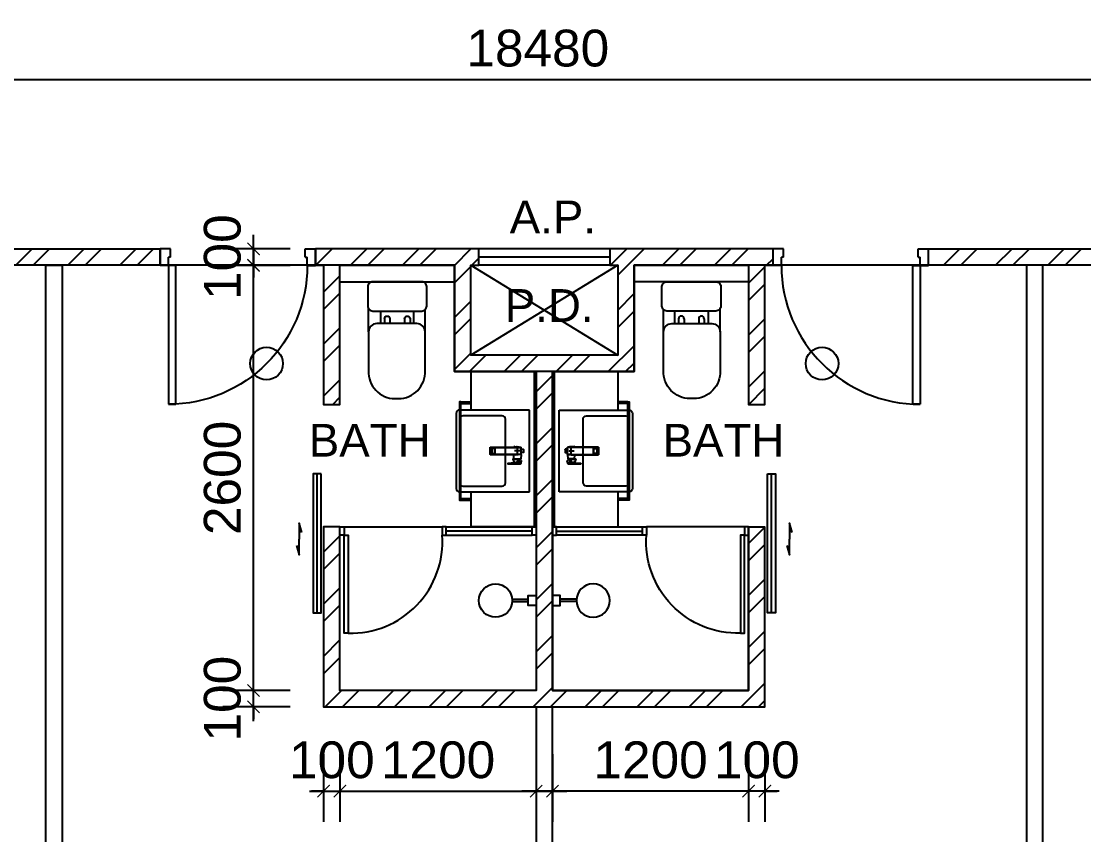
# Model space of a CAD drawing. Header units: millimetres. Extents: x 0 to 69068, y 299 to 37257.
# Drawn here: x 28300 to 34800, y 11440 to 16415 of the extents above; entities that cross this region are included whole.
import ezdxf
from ezdxf.enums import TextEntityAlignment as Align

# ---------------------------------------------------------------- set-up
doc = ezdxf.new("R2010")
doc.units = ezdxf.units.MM
doc.layers.get('Defpoints').update_dxf_attribs({"color": 8})
for name, color, linetype in [('Default', 8, 'Continuous'), ('Door', 8, 'Continuous'), ('Dry Wall', 8, 'Continuous'), ('FSD', 8, 'Continuous'), ('GBP A.P.', 8, 'Continuous'), ('GBP Dim', 8, 'Continuous'), ('GBP Text 200', 8, 'Continuous'), ('hatch', 8, 'Continuous'), ('LP-Furn built-in', 8, 'Continuous'), ('LP-Furn built-in 2', 8, 'Continuous'), ('LP-Sanitary', 8, 'Continuous'), ('LP-WC', 8, 'Continuous'), ('PD', 8, 'Continuous'), ('PD DOOR', 8, 'Continuous'), ('TEXT', 8, 'Continuous'), ('WALL-NEW', 8, 'Continuous'), ('zzz-room mix', 8, 'Continuous')]:
    doc.layers.add(name, color=color, linetype=linetype)
doc.layers.add('LP-Nonplot', color=8, linetype='Continuous', plot=False)
doc.styles.add('BH', font='arial.ttf')
doc.dimstyles.new('200 GBP', dxfattribs={"dimscale": 1.5, "dimtxt": 150, "dimasz": 50, "dimexe": 125, "dimexo": 50, "dimgap": 50, "dimtad": 1, "dimdec": 0, "dimzin": 0, "dimdsep": 46, "dimtxsty": 'BH', "dimblk": 'ARCHTICK', "dimcen": 0.09, "dimdle": 125, "dimclrd": 9, "dimclre": 9, "dimclrt": 1, "dimadec": 0, "dimazin": 0, "dimtfac": 1, "dimtdec": 0, "dimtix": 1, "dimtmove": 2, "dimatfit": 3, "dimldrblk": 'ARCHTICK', "dimfxl": 300, "dimfxlon": 1, "dimtolj": 1, "dimtzin": 0, "dimarcsym": 0})
pattern_1 = [(45, (-2500, -11527.6), (-159.099, 159.099), []), (45, (-2393.93, -11527.6), (-159.099, 159.099), [])]

# ---------------------------------------------------------------- blocks, each defined once
blk = doc.blocks.new('Door 850')
for p, q in [((38290.6, 34986.6), (38290.6, 35836.6)), ((38290.6, 35836.6), (38335.6, 35836.6)), ((38335.6, 35836.6), (38335.6, 34986.6)), ((38240.6, 34986.6), (38240.6, 34911.6)), ((38290.6, 34986.6), (38240.6, 34986.6)), ((38290.6, 34986.6), (38290.6, 34936.6)), ((38335.6, 34986.6), (38290.6, 34986.6)), ((39140.6, 34986.6), (39140.6, 34936.6)), ((39140.6, 34986.6), (39190.6, 34986.6)), ((39190.6, 34986.6), (39190.6, 34911.6)), ((38240.6, 34911.6), (38240.6, 34886.6)), ((38303.1, 34936.6), (38290.6, 34936.6)), ((38303.1, 34936.6), (38303.1, 34886.6)), ((39128.1, 34936.6), (39140.6, 34936.6)), ((39128.1, 34936.6), (39128.1, 34886.6)), ((39190.6, 34911.6), (39190.6, 34886.6)), ((38303.1, 34886.6), (38240.6, 34886.6)), ((39128.1, 34886.6), (39190.6, 34886.6))]:
    blk.add_line(p, q)
blk.add_arc((38290.6, 34986.6), 850, 359.99995, 89.99772)
blk = doc.blocks.new('SEANNOT_GROUP2')
at = {"layer": 'Default'}
blk.add_line((81.5, 351.1), (81.5, 317.9), dxfattribs=at)
blk = doc.blocks.new('SEANNOT_GROUP3')
at = {"layer": 'Default'}
blk.add_line((99.8, 335.2), (63.8, 335.2), dxfattribs=at)
blk = doc.blocks.new('ghtfdgd')
at = {"layer": 'LP-Sanitary'}
for p, q in [((79230.7, -114993.6), (79230.7, -114979.6)), ((79231.2, -114979.1), (79250.2, -114979.1)), ((79250.7, -114979.6), (79250.7, -114993.6)), ((79214.2, -115039.6), (79218.2, -114994.6)), ((79217.1, -115027.9), (79214.2, -115039.6)), ((79217.1, -115039.6), (79214.2, -115039.6)), ((79215.7, -115019.1), (79215.7, -115005.6)), ((79215.7, -115005.6), (79217.2, -115005.6)), ((79220.2, -114994.6), (79217.1, -115027.9)), ((79217.5, -115184.4), (79217.1, -115027.9)), ((79220.2, -114994.6), (79218.2, -114994.6)), ((79218.9, -115183.4), (79220.2, -114994.6)), ((79261.1, -114994.6), (79220.2, -114994.6)), ((79250.2, -114994.1), (79231.2, -114994.1)), ((79238.9, -114994.1), (79238.9, -114994.6)), ((79242.4, -114994.6), (79242.4, -114994.1)), ((79263.2, -114994.6), (79261.1, -114994.6)), ((79261.1, -114994.6), (79262.4, -115183.4)), ((79264.2, -115027.9), (79261.1, -114994.6)), ((79263.2, -114994.6), (79288.7, -114996.6)), ((79263.2, -114994.6), (79267.1, -115039.6)), ((79264.2, -115027.9), (79263.8, -115184.4)), ((79264.2, -115027.9), (79267.1, -115039.6)), ((79267.1, -115039.6), (79264.2, -115039.6)), ((79288.7, -115037.7), (79267.1, -115039.6)), ((79288.7, -115037.7), (79288.7, -114996.6)), ((79290.7, -115009.4), (79290.7, -115000.9)), ((79290.7, -115009.6), (79290.7, -115009.4)), ((79290.7, -115010.3), (79290.7, -115009.6)), ((79290.7, -115044.4), (79290.7, -115010.3)), ((79290.7, -115044.7), (79290.7, -115044.4)), ((79290.9, -115010.4), (79310.4, -115018.6)), ((79290.9, -115010.4), (79290.9, -115044.5)), ((79290.9, -115044.5), (79310.4, -115036.3)), ((79310.7, -115017.8), (79291, -115009.5)), ((79291, -115009.5), (79291, -115009.5)), ((79291, -115009.5), (79291, -115009.5)), ((79291, -115044.9), (79310.7, -115036.6)), ((79310.4, -115018.6), (79310.5, -115018.7)), ((79310.4, -115036.3), (79310.5, -115036.2)), ((79310.5, -115018.7), (79310.5, -115027.4)), ((79310.5, -115036.2), (79310.5, -115027.4)), ((79310.7, -115017.8), (79314.8, -115009.2)), ((79313.5, -115028.9), (79313.5, -115020.8)), ((79313.5, -115020.8), (79317.3, -115050.9)), ((79313.5, -115028.9), (79313.5, -115036.9)), ((79313.5, -115036.9), (79317.3, -115075.5)), ((79313.5, -115037), (79317.3, -115075.5)), ((79315.2, -115010.7), (79313.6, -115020.4)), ((79313.6, -115020.5), (79313.6, -115020.4)), ((79317.3, -115050.5), (79313.6, -115020.5)), ((79315.2, -115010.7), (79317.3, -115050.4)), ((79318, -115050.2), (79316, -115010.5)), ((79317.3, -115002.9), (79318.9, -114997.5)), ((79319.4, -115044.7), (79317.3, -115002.9)), ((79318.7, -114997.4), (79318.9, -114997.5)), ((79319.3, -114997.6), (79318.9, -114997.4)), ((79318.9, -114997.5), (79319.4, -114997.7)), ((79319.4, -114997.7), (79319.4, -115044.7)), ((79319.4, -115044.7), (79319.4, -115051)), ((79319.8, -115045.3), (79319.8, -114998.3)), ((79319.8, -115051.6), (79319.8, -115045.3)), ((79317.3, -115050.4), (79317.3, -115050.5)), ((79317.3, -115051.4), (79317.3, -115063.3)), ((79317.3, -115075.1), (79317.3, -115063.3)), ((79317.7, -115051.6), (79318.9, -115052.3)), ((79317.7, -115063.5), (79317.7, -115051.6)), ((79317.7, -115063.5), (79317.7, -115075.4)), ((79317.7, -115075.4), (79318.9, -115074.8)), ((79319.4, -115051), (79318, -115050.2)), ((79318, -115076), (79319.3, -115075.3)), ((79318.9, -115074.8), (79318.9, -115052.3)), ((79319.8, -115051.9), (79319.8, -115051.6)), ((79319.8, -115051.9), (79319.8, -115074.4)), ((79319.8, -115074.4), (79319.8, -115074.6)), ((79225, -115154.8), (79225, -115173.1)), ((79255.3, -115153.8), (79226, -115153.8)), ((79255.3, -115154), (79226, -115154)), ((79226, -115174.1), (79255.3, -115174.1)), ((79256.3, -115173.1), (79256.3, -115154.8)), ((79218.9, -115183.4), (79217.5, -115184.4)), ((79217.5, -115184.4), (79263.8, -115184.4)), ((79262.4, -115183.4), (79218.9, -115183.4)), ((79262.4, -115183.4), (79263.8, -115184.4))]:
    blk.add_line(p, q, dxfattribs=at)
for centre, radius, start, end in [((79231.2, -114979.6), 0.5, 90, 180), ((79250.2, -114979.6), 0.5, 0, 90), ((79240.7, -115019.1), 25, 180, 185.74251), ((79231.2, -114993.6), 0.5, 180, 270), ((79250.2, -114993.6), 0.5, 270, 0), ((79280.3, -115017.1), 20, 56.8024, 65.16541), ((79280.3, -115017.1), 20, 294.83459, 301.61275), ((79290.9, -115000.9), 0.2, 127.85265, 180), ((79290.9, -115044.7), 0.2, 180.01397, 293.04704), ((79511, -115282.7), 357.7, 125.84981, 127.98251), ((79530.3, -115308.3), 389.7, 125.92638, 127.88363), ((79234, -109870), 5139.5, 270.63577, 270.89969), ((79227.2, -108854.2), 6155.7, 270.59451, 270.81562), ((79288.3, -115009.7), 2.67, 3.1953, 9.33669), ((79301.7, -114992.9), 0.28, 69.68638, 135.20106), ((79319.7, -114996.5), 23.1, 247.12521, 247.49949), ((79339.3, -115104.4), 73.6, 112.75714, 112.87481), ((79312.3, -115020.9), 1.23, 6.09456, 11.51592), ((79308.7, -115037.4), 4.84, 5.24499, 7.19277), ((79310.7, -115037.3), 2.83, 5.64545, 8.81471), ((79314, -115009.4), 0.822, 12.82151, 37.37855), ((79314.7, -115011.5), 2.53, 77.49723, 90.78809), ((79315.1, -115009.5), 0.509, 38.0096, 78.40522), ((84763.2, -116562.2), 5664.7, 164.02206, 164.08854), ((79313.8, -115010.5), 2.18, 358.67427, 36.2852), ((79318.5, -114997.9), 0.689, 55.95421, 80.13248), ((79319, -114998.3), 0.8, 0.00654, 61.47672), ((79317.8, -115050.7), 0.54, 62.22165, 149.68726), ((79305.3, -115051.3), 11.9, 359.62289, 2.1624), ((79313.2, -115075.2), 4.12, 356.11976, 1.38136), ((79317.8, -115075.5), 0.494, 177.69922, 295.85307), ((79318.6, -115075.3), 0.938, 181.08912, 220.22046), ((79315.7, -115050), 2.38, 342.31294, 353.97204), ((79317.3, -115050.2), 0.738, 359.2113, 2.9985), ((79319, -115074.6), 0.786, 294.19625, 0.49169), ((79319.1, -115051.6), 0.688, 1.5121, 63.73401)]:
    blk.add_arc(centre, radius, start, end, dxfattribs=at)
for centre, major_axis, ratio, start_param, end_param in [((79290.9, -115000.9), (0.2, 0), 0.870233, 1.308042, 3.141593), ((79290.9, -115009.4), (0.2, 0), 0.870251, 1.333095, 3.141593), ((79290.9, -115010.3), (0.2, 0), 0.5, 3.141593, 4.712389), ((79290.9, -115044.4), (0.2, 0), 0.5, 3.141593, 4.712389), ((79290.9, -115000.9), (0.123, -0.158), 0.834595, 2.099205, 3.141593), ((79290.9, -115000.9), (0.123, -0.158), 0.834595, 3.141593, 3.165459), ((79290.9, -115010), (0.077, 0.836), 0.04975, 4.217846, 5.325586), ((79290.9, -115044.1), (-0.077, 0.836), 0.04975, 2.065339, 3.17308), ((79301.6, -114992.9), (0.117, -0.162), 0.844851, 2.109561, 3.167674), ((79310.4, -115018.2), (-0.311, -0.737), 0.21898, 1.092037, 2.210933), ((79310.4, -115035.9), (-0.311, 0.737), 0.21898, 2.049556, 3.141593), ((79310.5, -115018.3), (-0.309, -0.738), 0.217421, 1.09135, 2.210755), ((79310.5, -115035.8), (-0.309, 0.738), 0.217421, 2.050243, 3.169648), ((79310.4, -115035.9), (-0.311, 0.737), 0.21898, 3.141593, 3.168451), ((79314.3, -115020.6), (-0.782, -0.167), 0.921627, 5.682069, 6.099643), ((79314.3, -115020.8), (-0.794, -0.099), 0.898005, 5.760928, 6.175764), ((79314.3, -115036.7), (0.793, 0.106), 0.789486, 3.026004, 3.133916), ((79314.3, -115036.9), (0.796, 0.077), 0.827125, 3.057559, 3.141593), ((79315.1, -115009.6), (0.173, 0.708), 0.018166, 0.444134, 0.918054), ((79315.3, -115009.6), (0.412, 0.321), 0.549065, 0.513637, 1.195391), ((79315.7, -115010.9), (-0.499, -0.026), 0.868619, 4.118709, 5.82428), ((79316.8, -115003.6), (0.961, -0.275), 0.902908, 1.271288, 1.565184), ((79318.4, -114998), (-0.211, -0.772), 0.117484, 2.694436, 3.141054), ((79318.5, -114998.1), (-0.382, -0.703), 0.237912, 2.705017, 3.14394), ((79319, -114998.3), (-0.382, -0.703), 0.237912, 2.705017, 3.141091), ((79319, -114998.3), (-0.8, 0), 0.876594, 3.141494, 4.164132), ((79319, -115045.3), (-0.8, 0), 0.876594, 3.141494, 4.164132), ((79317.8, -115050.6), (-0.5, -0.016), 0.857677, 4.139605, 5.842177), ((79317.8, -115050.9), (-0.5, -0.02), 0.273668, 4.356492, 6.23412), ((79317.8, -115063.3), (-0.5, 0), 0.5, 0.054498, 1.448623), ((79317.8, -115075.5), (-0.494, 0.079), 0.969108, 0.192451, 2.070079), ((79226, -115154.8), (-1, 0), 0.992546, 4.712389, 6.283185), ((79226, -115154.9), (1, 0), 0.890286, 1.570796, 3.141593), ((79226, -115173.1), (1, 0), 0.992546, 3.141593, 4.712389), ((79255.3, -115154.8), (-1, 0), 0.992546, 3.141593, 4.712389), ((79255.3, -115154.9), (1, 0), 0.890286, 0, 1.570796), ((79255.3, -115173.1), (1, 0), 0.992546, 4.712389, 6.283185)]:
    blk.add_ellipse(centre, major_axis=major_axis, ratio=ratio, start_param=start_param, end_param=end_param, dxfattribs=at)
for points, knots in [([(79291, -115009.5), (79291, -115009.5), (79290.9, -115009.5), (79290.8, -115009.6), (79290.7, -115009.6), (79290.7, -115009.6)], [0, 0, 0, 0, 0.5, 0.5, 1, 1, 1, 1]), ([(79291, -115000.7), (79291, -115000.8), (79291, -115000.8), (79291, -115000.9), (79291, -115001.2), (79291, -115001.4), (79291, -115001.7), (79291, -115002.7), (79291, -115003.8), (79291, -115004.8), (79291, -115006.3), (79291, -115007.8), (79291, -115009.2)], [0, 0, 0, 0, 0.02306, 0.02306, 0.02306, 0.115301, 0.115301, 0.115301, 0.484264, 0.484264, 0.484264, 1, 1, 1, 1]), ([(79301.6, -114992.7), (79301.9, -114992.8), (79302.2, -114992.9), (79302.5, -114993), (79305, -114993.6), (79307.5, -114994.3), (79310.1, -114995), (79312.9, -114995.8), (79315.8, -114996.6), (79318.7, -114997.4)], [0, 0, 0, 0, 0.051688, 0.051688, 0.051688, 0.494848, 0.494848, 0.494848, 1, 1, 1, 1]), ([(79310.5, -115018.7), (79310.9, -115018.8), (79311.2, -115019), (79311.9, -115019.4), (79312.2, -115019.7), (79312.8, -115020.1), (79313, -115020.3), (79313.4, -115020.5), (79313.5, -115020.5), (79313.5, -115020.7)], [0, 0, 0, 0, 0.25, 0.25, 0.5, 0.5, 0.75, 0.75, 1, 1, 1, 1]), ([(79310.5, -115036.2), (79310.9, -115036.1), (79311.2, -115035.9), (79311.9, -115035.6), (79312.2, -115035.5), (79312.8, -115035.6), (79313, -115035.7), (79313.4, -115036.2), (79313.5, -115036.5), (79313.5, -115036.8)], [0, 0, 0, 0, 0.25, 0.25, 0.5, 0.5, 0.75, 0.75, 1, 1, 1, 1]), ([(79313.6, -115020.4), (79313.5, -115020.2), (79313.5, -115020), (79313.3, -115019.6), (79313.2, -115019.3), (79312.7, -115018.8), (79312.3, -115018.6), (79311.6, -115018.2), (79311.2, -115018), (79310.8, -115017.9)], [0, 0, 0, 0, 0.25, 0.25, 0.5, 0.5, 0.75, 0.75, 1, 1, 1, 1]), ([(79310.8, -115036.5), (79311, -115036.5), (79311.3, -115036.3), (79311.8, -115036.2), (79312.2, -115036.1), (79312.5, -115036), (79312.8, -115036), (79313, -115036), (79313.1, -115036.1), (79313.2, -115036.2), (79313.4, -115036.3), (79313.5, -115036.6), (79313.5, -115036.7), (79313.5, -115036.8)], [0, 0, 0, 0, 0.124812, 0.2213171, 0.3092796, 0.3899271, 0.4711589, 0.5451559, 0.6166529, 0.6889172, 0.7974179, 0.8896188, 0.9816515, 0.9816515, 0.9816515, 0.9816515]), ([(79314.8, -115009.2), (79314.8, -115009.2), (79314.9, -115009.2), (79314.9, -115009.2), (79315, -115009.2), (79315, -115009.2), (79315.1, -115009.2), (79315.2, -115009.2)], [0, 0, 0, 0, 0.25, 0.25, 0.5, 0.5, 1, 1, 1, 1]), ([(79317.1, -115002.7), (79317, -115003), (79316.9, -115003.3), (79316.8, -115003.6), (79316.5, -115004.7), (79316.2, -115005.8), (79315.9, -115006.9), (79315.7, -115007.6), (79315.4, -115008.3), (79315.2, -115009)], [0, 0, 0, 0, 0.131954, 0.131954, 0.131954, 0.659772, 0.659772, 0.659772, 1, 1, 1, 1]), ([(79315.2, -115009.2), (79315.2, -115009.2), (79315.2, -115009.2), (79315.2, -115009.2), (79315.2, -115009.2), (79315.2, -115009.2)], [0, 0, 0, 0, 0.5, 0.5, 1, 1, 1, 1]), ([(79315.2, -115009.2), (79315.3, -115009.3), (79315.3, -115009.4), (79315.3, -115009.5), (79315.3, -115009.6), (79315.3, -115009.8), (79315.3, -115009.8), (79315.3, -115009.9), (79315.3, -115010), (79315.2, -115010.2), (79315.2, -115010.3), (79315.2, -115010.5), (79315.2, -115010.6), (79315.2, -115010.7)], [0, 0, 0, 0, 0.125, 0.125, 0.25, 0.25, 0.375, 0.375, 0.5, 0.5, 0.75, 0.75, 1, 1, 1, 1]), ([(79318.7, -114997.4), (79318.6, -114997.5), (79318.6, -114997.7), (79318.5, -114997.9), (79318.2, -114999), (79317.9, -115000.1), (79317.5, -115001.2), (79317.4, -115001.7), (79317.2, -115002.2), (79317.1, -115002.7)], [0, 0, 0, 0, 0.095324, 0.095324, 0.095324, 0.707603, 0.707603, 0.707603, 1, 1, 1, 1]), ([(79317.3, -115050.5), (79317.3, -115050.5), (79317.3, -115050.5), (79317.3, -115050.6), (79317.3, -115050.6), (79317.3, -115050.7), (79317.3, -115050.8), (79317.3, -115050.9)], [0, 0, 0, 0, 0.25, 0.25, 0.5, 0.5, 1, 1, 1, 1]), ([(79317.3, -115051.4), (79317.3, -115051.5), (79317.3, -115051.5), (79317.5, -115051.6), (79317.6, -115051.6), (79317.7, -115051.6)], [0, 0, 0, 0, 0.5, 0.5, 1, 1, 1, 1]), ([(79317.3, -115075.1), (79317.3, -115075.2), (79317.3, -115075.2), (79317.5, -115075.3), (79317.6, -115075.3), (79317.7, -115075.4)], [0, 0, 0, 0, 0.5, 0.5, 1, 1, 1, 1]), ([(79317.7, -115051.6), (79317.7, -115051.6), (79317.7, -115051.5), (79317.8, -115051.4), (79317.8, -115051.3), (79317.8, -115051.1), (79317.8, -115051), (79317.9, -115050.9), (79317.9, -115050.8), (79317.9, -115050.7)], [0, 0, 0, 0, 0.25, 0.25, 0.5, 0.5, 0.75, 0.75, 1, 1, 1, 1]), ([(79319.4, -115051), (79319.4, -115051), (79319.4, -115051), (79319.4, -115051), (79319.4, -115051), (79319.4, -115051), (79319.4, -115051), (79319.4, -115051.1), (79319.4, -115051.1), (79319.4, -115051.2), (79319.4, -115051.2), (79319.3, -115051.3), (79319.3, -115051.3), (79319.3, -115051.4), (79319.3, -115051.5), (79319.2, -115051.6), (79319.2, -115051.6), (79319.1, -115051.7), (79319.1, -115051.8), (79319, -115051.9), (79319, -115052), (79318.9, -115052.1), (79318.9, -115052.1), (79318.9, -115052.2), (79318.9, -115052.3), (79318.9, -115052.3), (79318.9, -115052.3), (79318.9, -115052.3), (79318.9, -115052.3), (79318.9, -115052.3), (79318.9, -115052.3)], [0, 0, 0, 0, 0.000034, 0.000034, 0.000034, 0.03445, 0.03445, 0.03445, 0.175251, 0.175251, 0.175251, 0.317196, 0.317196, 0.317196, 0.479622, 0.479622, 0.479622, 0.662074, 0.662074, 0.662074, 0.829132, 0.829132, 0.829132, 0.958486, 0.958486, 0.958486, 0.999966, 0.999966, 0.999966, 1, 1, 1, 1]), ([(79319.8, -115051.9), (79319.8, -115052), (79319.7, -115052), (79319.7, -115052.1), (79319.6, -115052.2), (79319.4, -115052.3), (79319.3, -115052.3), (79319.1, -115052.3), (79319, -115052.3), (79318.9, -115052.3)], [0, 0, 0, 0, 0.25, 0.25, 0.5, 0.5, 0.75, 0.75, 1, 1, 1, 1]), ([(79319.8, -115074.4), (79319.8, -115074.5), (79319.7, -115074.5), (79319.7, -115074.6), (79319.6, -115074.7), (79319.4, -115074.8), (79319.3, -115074.8), (79319.1, -115074.8), (79319, -115074.8), (79318.9, -115074.8)], [0, 0, 0, 0, 0.25, 0.25, 0.5, 0.5, 0.75, 0.75, 1, 1, 1, 1]), ([(79319.3, -115075.3), (79319.3, -115075.3), (79319.3, -115075.3), (79319.2, -115075.3), (79319.2, -115075.3), (79319.1, -115075.3), (79319.1, -115075.2), (79319, -115075.2), (79319, -115075.1), (79318.9, -115075.1), (79318.9, -115075), (79318.9, -115074.9), (79318.9, -115074.9), (79318.9, -115074.9), (79318.9, -115074.8), (79318.9, -115074.8), (79318.9, -115074.8), (79318.9, -115074.8), (79318.9, -115074.8)], [0.3296223, 0.3296223, 0.3296223, 0.3296223, 0.4796217, 0.4796217, 0.4796217, 0.6620737, 0.6620737, 0.6620737, 0.829132, 0.829132, 0.829132, 0.9584856, 0.9584856, 0.9584856, 0.9999655, 0.9999655, 0.9999655, 1, 1, 1, 1])]:
    blk.add_open_spline(points, degree=3, knots=knots, dxfattribs=at)
for points, degree in [([(79301.8, -114992.7), (79301.7, -114992.6), (79301.7, -114992.7), (79301.6, -114992.7)], 3), ([(79318.6, -114997.3), (79316.3, -114996.6), (79310.7, -114995.1), (79301.8, -114992.7)], 3), ([(79313.5, -115028.9), (79313.5, -115028.4), (79313.4, -115028), (79312.3, -115027.4), (79311.4, -115027.4), (79310.5, -115027.4)], 5), ([(79317.9, -115075.9), (79317.9, -115076), (79318, -115076), (79318, -115075.9)], 3)]:
    blk.add_open_spline(points, degree=degree, dxfattribs=at)
at = {"layer": 'LP-Nonplot'}
for name in ['SEANNOT_GROUP3', 'SEANNOT_GROUP2']:
    blk.add_blockref(name, (79159.1, -115352.3), dxfattribs=at)
blk = doc.blocks.new('SINK')
at = {"layer": 'LP-Sanitary'}
blk.add_line((-74936.8, -44774), (-75436.8, -44774), dxfattribs=at)
blk.add_lwpolyline([(-75436.8, -44774), (-75436.8, -45203.2, 0.414214), (-75416.8, -45223.2), (-74956.8, -45223.2, 0.414214), (-74936.8, -45203.2), (-74936.8, -44774)], format="xyb", dxfattribs=at)
blk.add_lwpolyline([(-75401.8, -44941.1), (-75401.8, -45183.3, 0.414117), (-75381.8, -45203.2), (-74991.8, -45203.2, 0.41431), (-74971.8, -45183.2), (-74971.8, -44941.1, 0.414117), (-74991.8, -44921.1), (-75381.8, -44921.1, 0.41431)], format="xyb", close=True, dxfattribs=at)
at = {"layer": 'LP-Furn built-in'}
blk.add_blockref('ghtfdgd', (-154427.4, 70168.1), dxfattribs=at)
blk = doc.blocks.new('pln_sink 1100x380')
at = {"ltscale": 1000}
for p, q in [((0, 0), (400, 0)), ((400, 0), (400, -235)), ((459.9, -184.9), (400, -184.9)), ((459.9, -194.9), (400, -194.9)), ((400, -735), (400, -950)), ((459.9, -776.6), (400, -776.6)), ((459.9, -786.6), (400, -786.6)), ((0, -950), (400, -950))]:
    blk.add_line(p, q, dxfattribs=at)
for points in [[(10, -950), (10, 0), (0, 0), (0, -950), (10, -950)], [(10, 0), (10, -950), (0, -950), (0, 0), (10, 0)]]:
    blk.add_lwpolyline(points, dxfattribs=at)
at = {"ltscale": 200}
blk.add_lwpolyline([(459.9, -184.9), (468.4, -184.9), (468.4, -786.6), (459.9, -786.6)], close=True, dxfattribs=at)
at = {"layer": 'LP-Furn built-in', "extrusion": (0, 0, -1), "zscale": -1, "rotation": 270}
blk.add_blockref('SINK', (44734, -75671.8), dxfattribs=at)
blk = doc.blocks.new('pln_shower head')
at = {"ltscale": 100}
for points in [[(101, 9.1), (200, 9.1)], [(101, -5.9), (200, -5.9)]]:
    blk.add_lwpolyline(points, dxfattribs=at)
at = {"ltscale": 0.5}
blk.add_lwpolyline([(248, 30.1), (248, -29.9), (200, -29.9), (200, 30.1)], close=True, dxfattribs=at)
at = {"ltscale": 100}
blk.add_circle((0, 0), 101.9, dxfattribs=at)
blk = doc.blocks.new('pln_toilet')
for p, q in [((-170.1, -306.5), (-170.1, -171.6)), ((175.5, -306.5), (175.5, -165.2)), ((-78.2, -226.9), (-78.2, -256.5)), ((-45, -226.9), (-45, -256.5)), ((44.7, -226.9), (44.7, -256.5)), ((77.9, -226.9), (77.9, -256.5))]:
    blk.add_line(p, q)
for points in [[(180, -30), (180, -149.3, -0.414214), (150, -179.3), (-150, -179.3, -0.414214), (-180, -149.3), (-180, -30, -0.414214), (-150, 0), (150, 0, -0.414214)], [(175.5, -306.5), (175.5, -545.1, -0.424695), (14, -715.1), (-7.8, -715.1, -0.423698), (-170.1, -545.1), (-170.1, -306.5, -0.414214), (-120.1, -256.5), (125.5, -256.5, -0.414214)]]:
    blk.add_lwpolyline(points, format="xyb", close=True)
for points in [[(-101.9, -256.5), (-101.9, -179.3)], [(102.9, -179.3), (102.9, -256.5)]]:
    blk.add_lwpolyline(points)
for centre in [(-61.6, -226.9), (61.3, -226.9)]:
    blk.add_arc(centre, 16.6, 0, 180)
blk = doc.blocks.new('_ArchTick')
at = {"color": 0, "const_width": 0.1}
blk.add_lwpolyline([(0.5, 0.5), (-0.5, -0.5)], dxfattribs=at)
blk = doc.blocks.new('*D314')
at = {"layer": 'Defpoints', "color": 0, "transparency": 16777216}
for p in [(22220, 16622.5), (40700, 16622.5), (40700, 16059.7)]:
    blk.add_point(p, dxfattribs=at)
at = {"layer": 'GBP Dim', "color": 9, "lineweight": -2, "transparency": 16777216}
for p, q in [((22220, 16284.7), (22220, 15872.2)), ((40700, 16284.7), (40700, 15872.2)), ((22032.5, 16059.7), (40887.5, 16059.7))]:
    blk.add_line(p, q, dxfattribs=at)
at = {"layer": 'GBP Dim', "color": 9, "lineweight": -2, "transparency": 16777216, "xscale": 75, "yscale": 75, "zscale": 75, "rotation": 180}
blk.add_blockref('_ArchTick', (22220, 16059.7), dxfattribs=at)
at = {"layer": 'GBP Dim', "color": 9, "lineweight": -2, "transparency": 16777216, "xscale": 75, "yscale": 75, "zscale": 75}
blk.add_blockref('_ArchTick', (40700, 16059.7), dxfattribs=at)
at = {"layer": 'GBP Dim', "transparency": 16777216, "insert": (31460, 16249.6), "char_height": 225, "attachment_point": 5, "style": 'BH'}
blk.add_mtext('\\A1;18480', dxfattribs=at)
blk = doc.blocks.new('*D319')
at = {"layer": 'Defpoints', "color": 0, "transparency": 16777216}
for p in [(30150, 13424.8), (30250, 13424.8), (30250, 11706.9)]:
    blk.add_point(p, dxfattribs=at)
at = {"layer": 'GBP Dim', "color": 9, "lineweight": -2, "transparency": 16777216}
for p, q in [((30150, 11931.9), (30150, 11519.4)), ((30250, 11931.9), (30250, 11519.4)), ((30150, 11706.9), (30075, 11706.9)), ((30150, 11706.9), (30250, 11706.9)), ((30250, 11706.9), (30325, 11706.9))]:
    blk.add_line(p, q, dxfattribs=at)
at = {"layer": 'GBP Dim', "color": 9, "lineweight": -2, "transparency": 16777216, "xscale": 75, "yscale": 75, "zscale": 75}
blk.add_blockref('_ArchTick', (30150, 11706.9), dxfattribs=at)
at = {"layer": 'GBP Dim', "color": 9, "lineweight": -2, "transparency": 16777216, "xscale": 75, "yscale": 75, "zscale": 75, "rotation": 180}
blk.add_blockref('_ArchTick', (30250, 11706.9), dxfattribs=at)
at = {"layer": 'GBP Dim', "transparency": 16777216, "insert": (30200, 11896.8), "char_height": 225, "attachment_point": 5, "style": 'BH'}
blk.add_mtext('\\A1;100', dxfattribs=at)
blk = doc.blocks.new('*D320')
at = {"layer": 'Defpoints', "color": 0, "transparency": 16777216}
for p in [(30250, 13424.8), (31450, 13424.8), (31450, 11706.9)]:
    blk.add_point(p, dxfattribs=at)
at = {"layer": 'GBP Dim', "color": 9, "lineweight": -2, "transparency": 16777216}
for p, q in [((30250, 11931.9), (30250, 11519.4)), ((31450, 11931.9), (31450, 11519.4)), ((30062.5, 11706.9), (31637.5, 11706.9))]:
    blk.add_line(p, q, dxfattribs=at)
at = {"layer": 'GBP Dim', "color": 9, "lineweight": -2, "transparency": 16777216, "xscale": 75, "yscale": 75, "zscale": 75, "rotation": 180}
blk.add_blockref('_ArchTick', (30250, 11706.9), dxfattribs=at)
at = {"layer": 'GBP Dim', "color": 9, "lineweight": -2, "transparency": 16777216, "xscale": 75, "yscale": 75, "zscale": 75}
blk.add_blockref('_ArchTick', (31450, 11706.9), dxfattribs=at)
at = {"layer": 'GBP Dim', "transparency": 16777216, "insert": (30850, 11896.8), "char_height": 225, "attachment_point": 5, "style": 'BH'}
blk.add_mtext('\\A1;1200', dxfattribs=at)
blk = doc.blocks.new('*D321')
at = {"layer": 'Defpoints', "color": 0, "transparency": 16777216}
for p in [(32750, 13424.8), (32850, 13424.8), (32750, 11706.9)]:
    blk.add_point(p, dxfattribs=at)
at = {"layer": 'GBP Dim', "color": 9, "lineweight": -2, "transparency": 16777216}
for p, q in [((32750, 11931.9), (32750, 11519.4)), ((32850, 11931.9), (32850, 11519.4)), ((32750, 11706.9), (32675, 11706.9)), ((32850, 11706.9), (32750, 11706.9)), ((32850, 11706.9), (32925, 11706.9))]:
    blk.add_line(p, q, dxfattribs=at)
at = {"layer": 'GBP Dim', "color": 9, "lineweight": -2, "transparency": 16777216, "xscale": 75, "yscale": 75, "zscale": 75}
blk.add_blockref('_ArchTick', (32750, 11706.9), dxfattribs=at)
at = {"layer": 'GBP Dim', "color": 9, "lineweight": -2, "transparency": 16777216, "xscale": 75, "yscale": 75, "zscale": 75, "rotation": 180}
blk.add_blockref('_ArchTick', (32850, 11706.9), dxfattribs=at)
at = {"layer": 'GBP Dim', "transparency": 16777216, "insert": (32800, 11896.8), "char_height": 225, "attachment_point": 5, "style": 'BH'}
blk.add_mtext('\\A1;100', dxfattribs=at)
blk = doc.blocks.new('*D322')
at = {"layer": 'Defpoints', "color": 0, "transparency": 16777216}
for p in [(31550, 13424.8), (32750, 13424.8), (31550, 11706.9)]:
    blk.add_point(p, dxfattribs=at)
at = {"layer": 'GBP Dim', "color": 9, "lineweight": -2, "transparency": 16777216}
for p, q in [((31550, 11931.9), (31550, 11519.4)), ((32750, 11931.9), (32750, 11519.4)), ((32937.5, 11706.9), (31362.5, 11706.9))]:
    blk.add_line(p, q, dxfattribs=at)
at = {"layer": 'GBP Dim', "color": 9, "lineweight": -2, "transparency": 16777216, "xscale": 75, "yscale": 75, "zscale": 75, "rotation": 180}
blk.add_blockref('_ArchTick', (31550, 11706.9), dxfattribs=at)
at = {"layer": 'GBP Dim', "color": 9, "lineweight": -2, "transparency": 16777216, "xscale": 75, "yscale": 75, "zscale": 75}
blk.add_blockref('_ArchTick', (32750, 11706.9), dxfattribs=at)
at = {"layer": 'GBP Dim', "transparency": 16777216, "insert": (32150, 11896.8), "char_height": 225, "attachment_point": 5, "style": 'BH'}
blk.add_mtext('\\A1;1200', dxfattribs=at)
blk = doc.blocks.new('*D336')
at = {"layer": 'Defpoints', "color": 0, "transparency": 16777216}
for p in [(29721, 12322.3), (30150, 12322.3), (30150, 12222.3)]:
    blk.add_point(p, dxfattribs=at)
at = {"layer": 'GBP Dim', "color": 9, "lineweight": -2, "transparency": 16777216}
for p, q in [((29721, 12322.3), (29721, 12397.3)), ((29946, 12322.3), (29533.5, 12322.3)), ((29721, 12222.3), (29721, 12322.3)), ((29946, 12222.3), (29533.5, 12222.3)), ((29721, 12222.3), (29721, 12147.3))]:
    blk.add_line(p, q, dxfattribs=at)
at = {"layer": 'GBP Dim', "color": 9, "lineweight": -2, "transparency": 16777216, "xscale": 75, "yscale": 75, "zscale": 75}
for p, rotation in [((29721, 12322.3), 270), ((29721, 12222.3), 90)]:
    blk.add_blockref('_ArchTick', p, dxfattribs=dict(at, rotation=rotation))
at = {"layer": 'GBP Dim', "transparency": 16777216, "insert": (29531.1, 12272.3), "char_height": 225, "attachment_point": 5, "rotation": 90, "style": 'BH'}
blk.add_mtext('\\A1;100', dxfattribs=at)
blk = doc.blocks.new('*D337')
at = {"layer": 'Defpoints', "color": 0, "transparency": 16777216}
for p in [(29721, 14922.3), (30150, 14922.3), (30150, 12322.3)]:
    blk.add_point(p, dxfattribs=at)
at = {"layer": 'GBP Dim', "color": 9, "lineweight": -2, "transparency": 16777216}
for p, q in [((29721, 12134.8), (29721, 15109.8)), ((29946, 14922.3), (29533.5, 14922.3)), ((29946, 12322.3), (29533.5, 12322.3))]:
    blk.add_line(p, q, dxfattribs=at)
at = {"layer": 'GBP Dim', "color": 9, "lineweight": -2, "transparency": 16777216, "xscale": 75, "yscale": 75, "zscale": 75}
for p, rotation in [((29721, 14922.3), 90), ((29721, 12322.3), 270)]:
    blk.add_blockref('_ArchTick', p, dxfattribs=dict(at, rotation=rotation))
at = {"layer": 'GBP Dim', "transparency": 16777216, "insert": (29531.1, 13622.3), "char_height": 225, "attachment_point": 5, "rotation": 90, "style": 'BH'}
blk.add_mtext('\\A1;2600', dxfattribs=at)
blk = doc.blocks.new('*D338')
at = {"layer": 'Defpoints', "color": 0, "transparency": 16777216}
for p in [(30100, 15022.5), (29721, 14922.5), (30100, 14922.5)]:
    blk.add_point(p, dxfattribs=at)
at = {"layer": 'GBP Dim', "color": 9, "lineweight": -2, "transparency": 16777216}
for p, q in [((29721, 15022.5), (29721, 15097.5)), ((29946, 15022.5), (29533.5, 15022.5)), ((29721, 15022.5), (29721, 14922.5)), ((29946, 14922.5), (29533.5, 14922.5)), ((29721, 14922.5), (29721, 14847.5))]:
    blk.add_line(p, q, dxfattribs=at)
at = {"layer": 'GBP Dim', "color": 9, "lineweight": -2, "transparency": 16777216, "xscale": 75, "yscale": 75, "zscale": 75}
for p, rotation in [((29721, 15022.5), 270), ((29721, 14922.5), 90)]:
    blk.add_blockref('_ArchTick', p, dxfattribs=dict(at, rotation=rotation))
at = {"layer": 'GBP Dim', "transparency": 16777216, "insert": (29531.1, 14972.5), "char_height": 225, "attachment_point": 5, "rotation": 90, "style": 'BH'}
blk.add_mtext('\\A1;100', dxfattribs=at)

msp = doc.modelspace()

# ---------------------------------------------------------------- hatches: boundary and pattern name
at = {"layer": 'hatch'}
h = msp.add_hatch(dxfattribs=at)
h.set_pattern_fill('ANSI32', color=256, scale=600, style=0)
h.set_pattern_definition([(45, (1067.05, -8776.59), (-159.099, 159.099), []), (45, (1173.11, -8776.59), (-159.099, 159.099), [])])
h.paths.add_polyline_path([(27850, 15022.5), (29150, 15022.5), (29150, 14922.5), (27850, 14922.5)])
h = msp.add_hatch(dxfattribs=at)
h.set_pattern_fill('ANSI32', color=256, scale=600, style=0)
h.set_pattern_definition(pattern_1)
edge = h.paths.add_edge_path()
edge.add_line((30150, 14922.3), (30150, 14072.3))
edge.add_line((30150, 14072.3), (30250, 14072.3))
edge.add_line((30250, 14072.3), (30250, 14922.5))
edge.add_line((30250, 14922.5), (30950, 14922.5))
edge.add_line((30950, 14922.5), (30950, 14272.5))
edge.add_line((30950, 14272.5), (31450, 14272.5))
edge.add_line((31450, 14272.5), (31450, 12322.3))
edge.add_line((31450, 12322.3), (30850, 12322.3))
edge.add_line((30850, 12322.3), (30850, 12222.3))
edge.add_line((30850, 12222.3), (32150, 12222.3))
edge.add_line((32150, 12222.3), (32150, 12322.3))
edge.add_line((32150, 12322.3), (31550, 12322.3))
edge.add_line((31550, 12322.3), (31550, 14272.5))
edge.add_line((31550, 14272.5), (32050, 14272.5))
edge.add_line((32050, 14272.5), (32050, 14922.5))
edge.add_line((32050, 14922.5), (32750, 14922.5))
edge.add_line((32750, 14922.5), (32750, 14072.3))
edge.add_line((32750, 14072.3), (32850, 14072.3))
edge.add_line((32850, 14072.3), (32850, 14922.5))
edge.add_line((32850, 14922.5), (32900, 14922.5))
edge.add_line((32900, 14922.5), (32900, 15022.5))
edge.add_line((32900, 15022.5), (31900, 15022.5))
edge.add_line((31900, 15022.5), (31900, 14922.5))
edge.add_line((31900, 14922.5), (31950, 14922.5))
edge.add_line((31950, 14922.5), (31950, 14372.5))
edge.add_line((31950, 14372.5), (31050, 14372.5))
edge.add_line((31050, 14372.5), (31050, 14922.5))
edge.add_line((31050, 14922.5), (31100, 14922.5))
edge.add_line((31100, 14922.5), (31100, 15022.5))
edge.add_line((31100, 15022.5), (30100, 15022.5))
edge.add_line((30100, 15022.5), (30100, 14922.5))
edge.add_line((30100, 14922.5), (30150, 14922.5))
h = msp.add_hatch(dxfattribs=at)
h.set_pattern_fill('ANSI32', color=256, scale=600, style=0)
h.set_pattern_definition([(45, (20709.3, -2447.68), (-159.099, 159.099), []), (45, (20815.36, -2447.68), (-159.099, 159.099), [])])
h.paths.add_polyline_path([(33850, 15022.5), (35150, 15022.5), (35150, 14922.5), (33850, 14922.5)])
h = msp.add_hatch(dxfattribs=at)
h.set_pattern_fill('ANSI32', color=256, scale=600, style=0)
h.set_pattern_definition(pattern_1)
h.paths.add_polyline_path([(30850, 12322.3), (30250, 12322.3), (30250, 13322.3), (30150, 13322.3), (30150, 12222.3), (30250, 12222.3), (30850, 12222.3)])
h = msp.add_hatch(dxfattribs=at)
h.set_pattern_fill('ANSI32', color=256, scale=600, style=0)
h.set_pattern_definition(pattern_1)
h.paths.add_polyline_path([(32850, 13322.3), (32750, 13322.3), (32750, 12322.3), (32150, 12322.3), (32150, 12222.3), (32850, 12222.3)])

# ---------------------------------------------------------------- linework, layer by layer
at = {"layer": 'Dry Wall'}
for points in [[(28550, 8597.3), (28450, 8597.3), (28450, 14922.5), (28550, 14922.5)], [(34550.1, 14922.5), (34450, 14922.5), (34450, 10572.5), (34550.1, 10572.5)]]:
    msp.add_lwpolyline(points, close=True, dxfattribs=at)
for points in [[(31450, 12222.3), (31450, 8597.5)], [(31550, 8597.4), (31550, 12222.3)]]:
    msp.add_lwpolyline(points, dxfattribs=at)
at = {"layer": 'FSD'}
for centre in [(29801.1, 14321.5), (33198.9, 14321.5)]:
    msp.add_circle(centre, 100, dxfattribs=at)
at = {"layer": 'LP-Furn built-in 2'}
for points in [[(30135, 13647.3), (30085, 13647.3), (30085, 12797.3), (30135, 12797.3)], [(32865, 13647.3), (32915, 13647.3), (32915, 12797.3), (32865, 12797.3)]]:
    msp.add_lwpolyline(points, close=True, dxfattribs=at)
for points in [[(30110, 12797.3), (30110, 13647.3)], [(32890, 12797.3), (32890, 13647.3)], [(30017.4, 13288.1), (30000.1, 13345.7), (30000.1, 13248.4)], [(33017.1, 13288.1), (32999.9, 13345.7), (32999.9, 13248.4)], [(29982.9, 13208.7), (30000.1, 13151.1), (30000.1, 13248.4)], [(32982.6, 13208.7), (32999.9, 13151.1), (32999.9, 13248.4)]]:
    msp.add_lwpolyline(points, dxfattribs=at)
at = {"layer": 'LP-Sanitary'}
msp.add_line((30900, 13322.3), (31450, 13322.3), dxfattribs=at)
for points in [[(31450, 13322.3), (31450, 12322.3), (30250, 12322.3), (30250, 13322.3)], [(30275, 13322.3), (30875, 13322.3)], [(30875, 13322.3), (30875, 13272.3), (30900, 13272.3), (30900, 13322.3), (30875, 13322.3)], [(31425.1, 13297.3), (30900, 13297.3)], [(30900, 13272.3), (31425, 13272.3)], [(31450, 13322.3), (31450, 13272.3), (31425, 13272.3), (31425, 13322.3), (31450, 13322.3)], [(31550, 13322.3), (31550, 12322.3), (32750, 12322.3), (32750, 13322.3)], [(31550, 13322.3), (32100, 13322.3)], [(31550, 13322.3), (31550, 13272.3), (31575, 13272.3), (31575, 13322.3), (31550, 13322.3)], [(31574.9, 13297.3), (32100, 13297.3)], [(32100, 13272.3), (31575, 13272.3)], [(32125, 13322.3), (32125, 13272.3), (32100, 13272.3), (32100, 13322.3), (32125, 13322.3)], [(32725, 13322.3), (32125, 13322.3)]]:
    msp.add_lwpolyline(points, dxfattribs=at)
for points in [[(30275, 13272.3), (30250, 13272.3), (30250, 13322.3), (30275, 13322.3)], [(30300, 12672.3), (30275, 12672.3), (30275, 13272.3), (30300, 13272.3)], [(32700, 12672.3), (32725, 12672.3), (32725, 13272.3), (32700, 13272.3)], [(32725, 13272.3), (32750, 13272.3), (32750, 13322.3), (32725, 13322.3)]]:
    msp.add_lwpolyline(points, close=True, dxfattribs=at)
for points in [[(30300, 12672.8, 0.444386), (30875, 13272.3)], [(32700, 12672.8, -0.444386), (32125, 13272.3)]]:
    msp.add_lwpolyline(points, format="xyb", dxfattribs=at)
at = {"layer": 'LP-WC'}
for points in [[(30250, 14822.4), (30950.7, 14822.4)], [(32750, 14822.4), (32049.3, 14822.4)]]:
    msp.add_lwpolyline(points, dxfattribs=at)
at = {"layer": 'PD'}
for points in [[(31900, 15022.5), (31100, 15022.5)], [(31900, 14922.5), (31100, 14922.5)]]:
    msp.add_lwpolyline(points, dxfattribs=at)
at = {"layer": 'PD', "ltscale": 20}
for points in [[(31950, 14922.5), (31050, 14372.5)], [(31050, 14922.5), (31950, 14372.5)]]:
    msp.add_lwpolyline(points, dxfattribs=at)
at = {"layer": 'PD DOOR'}
msp.add_lwpolyline([(31900, 14972.6), (31100, 14972.5)], dxfattribs=at)
at = {"layer": 'WALL-NEW'}
for points in [[(27850, 15022.5), (29150, 15022.5), (29150, 14922.5), (27850, 14922.5)], [(33850, 15022.5), (35150, 15022.5), (35150, 14922.5), (33850, 14922.5)]]:
    msp.add_lwpolyline(points, close=True, dxfattribs=at)
for points in [[(31550, 12322.3), (31550, 14272.5), (32050, 14272.5), (32050, 14922.5), (32750, 14922.5), (32750, 14072.3), (32850, 14072.3), (32850, 14922.5), (32900, 14922.5), (32900, 15022.5), (31900, 15022.5), (31900, 14922.5), (31950, 14922.5), (31950, 14372.5), (31050, 14372.5), (31050, 14922.5), (31100, 14922.5), (31100, 15022.5), (30100, 15022.5), (30100, 14922.5), (30150, 14922.3), (30150, 14072.3), (30250, 14072.3), (30250, 14922.5), (30950, 14922.5), (30950, 14272.5), (31450, 14272.5), (31450, 12322.3), (30250, 12322.3), (30250, 13322.3), (30150, 13322.3), (30150, 12222.3), (32850, 12222.3), (32850, 13321.9), (32750, 13321.9), (32750, 12322.3), (31550, 12322.3)], [(32750, 12322.3), (32750, 12322.3)]]:
    msp.add_lwpolyline(points, dxfattribs=at)
at = {"layer": 'zzz-room mix'}
msp.add_lwpolyline([(43550, 9672.5), (43550, 14922.5), (38050, 14922.5), (38050, 14272.5), (36950, 14272.5), (36950, 14922.5), (32050, 14922.5), (32050, 14272.5), (30950, 14272.5), (30950, 14922.5), (25950, 14922.5), (25949.9, 14172.5), (24850, 14172.7), (24850, 14922.5), (21900, 14922.5), (21900, 11772.6), (22400, 11772.6), (22400, 8597.4), (43250, 8597.4), (43250, 9672.5)], close=True, dxfattribs=at)

# ---------------------------------------------------------------- block references
at = {"layer": 'Door', "xscale": -1, "rotation": 179.9999583785348}
msp.add_blockref('Door 850', (-9090.5, 49909.1), dxfattribs=at)
at = {"layer": 'Door', "rotation": 180.0000416214653}
msp.add_blockref('Door 850', (72090.5, 49909.1), dxfattribs=at)
at = {"layer": 'LP-Sanitary', "xscale": -1}
for name, p in [('pln_toilet', (30600.3, 14822.4)), ('pln_sink 1100x380', (31450, 14272.3))]:
    msp.add_blockref(name, p, dxfattribs=at)
at = {"layer": 'LP-Sanitary'}
for name, p in [('pln_toilet', (32399.7, 14822.4)), ('pln_sink 1100x380', (31550, 14272.3))]:
    msp.add_blockref(name, p, dxfattribs=at)
at = {"layer": 'LP-Sanitary', "rotation": 9.155388334729972e-05}
msp.add_blockref('pln_shower head', (31202, 12872.2), dxfattribs=at)
at = {"layer": 'LP-Sanitary', "xscale": -1, "rotation": 359.9999084461166}
msp.add_blockref('pln_shower head', (31797.9, 12872.2), dxfattribs=at)

# ---------------------------------------------------------------- texts
at = {"layer": 'GBP A.P.', "style": 'BH'}
msp.add_text('A.P.', height=200, rotation=0.00004, dxfattribs=at).set_placement((31552.2, 15118.6), align=Align.CENTER)
at = {"layer": 'GBP Text 200', "style": 'BH'}
for p in [(30431.8, 13752.6), (32595.9, 13752.6)]:
    msp.add_text('BATH', height=200, dxfattribs=at).set_placement(p, align=Align.CENTER)
at = {"layer": 'TEXT', "style": 'BH'}
msp.add_text('P.D.', height=200, rotation=0.00004, dxfattribs=at).set_placement((31529.9, 14576.9), align=Align.CENTER)

# ---------------------------------------------------------------- dimensions: what is measured, and where the dimension line sits
at = {"layer": 'GBP Dim'}
for base, p1, p2, picture, middle in [((40700, 16059.7), (22220, 16622.5), (40700, 16622.5), '*D314', (31460, 16249.6)), ((30250, 11706.9), (30150, 13424.8), (30250, 13424.8), '*D319', (30200, 11896.8)), ((31450, 11706.9), (30250, 13424.8), (31450, 13424.8), '*D320', (30850, 11896.8))]:
    dim = msp.add_linear_dim(base=base, p1=p1, p2=p2, dimstyle='200 GBP', override={"dimclrt": 256, "dimfxl": 150}, dxfattribs=at)
    dim.commit()
    dim.dimension.update_dxf_attribs({"geometry": picture, "text_midpoint": middle})
for base, p1, p2, angle, picture, middle in [((29721, 14922.5), (30100, 15022.5), (30100, 14922.5), 90, '*D338', (29531.1, 14972.5)), ((29721, 14922.3), (30150, 12322.3), (30150, 14922.3), 90, '*D337', (29531.1, 13622.3)), ((31550, 11706.9), (32750, 13424.8), (31550, 13424.8), 180, '*D322', (32150, 11896.8)), ((32750, 11706.9), (32850, 13424.8), (32750, 13424.8), 180, '*D321', (32800, 11896.8)), ((29721, 12322.3), (30150, 12222.3), (30150, 12322.3), 90, '*D336', (29531.1, 12272.3))]:
    dim = msp.add_linear_dim(base=base, p1=p1, p2=p2, angle=angle, dimstyle='200 GBP', override={"dimclrt": 256, "dimfxl": 150}, dxfattribs=at)
    dim.commit()
    dim.dimension.update_dxf_attribs({"geometry": picture, "text_midpoint": middle})

doc.saveas('drawing.dxf')
